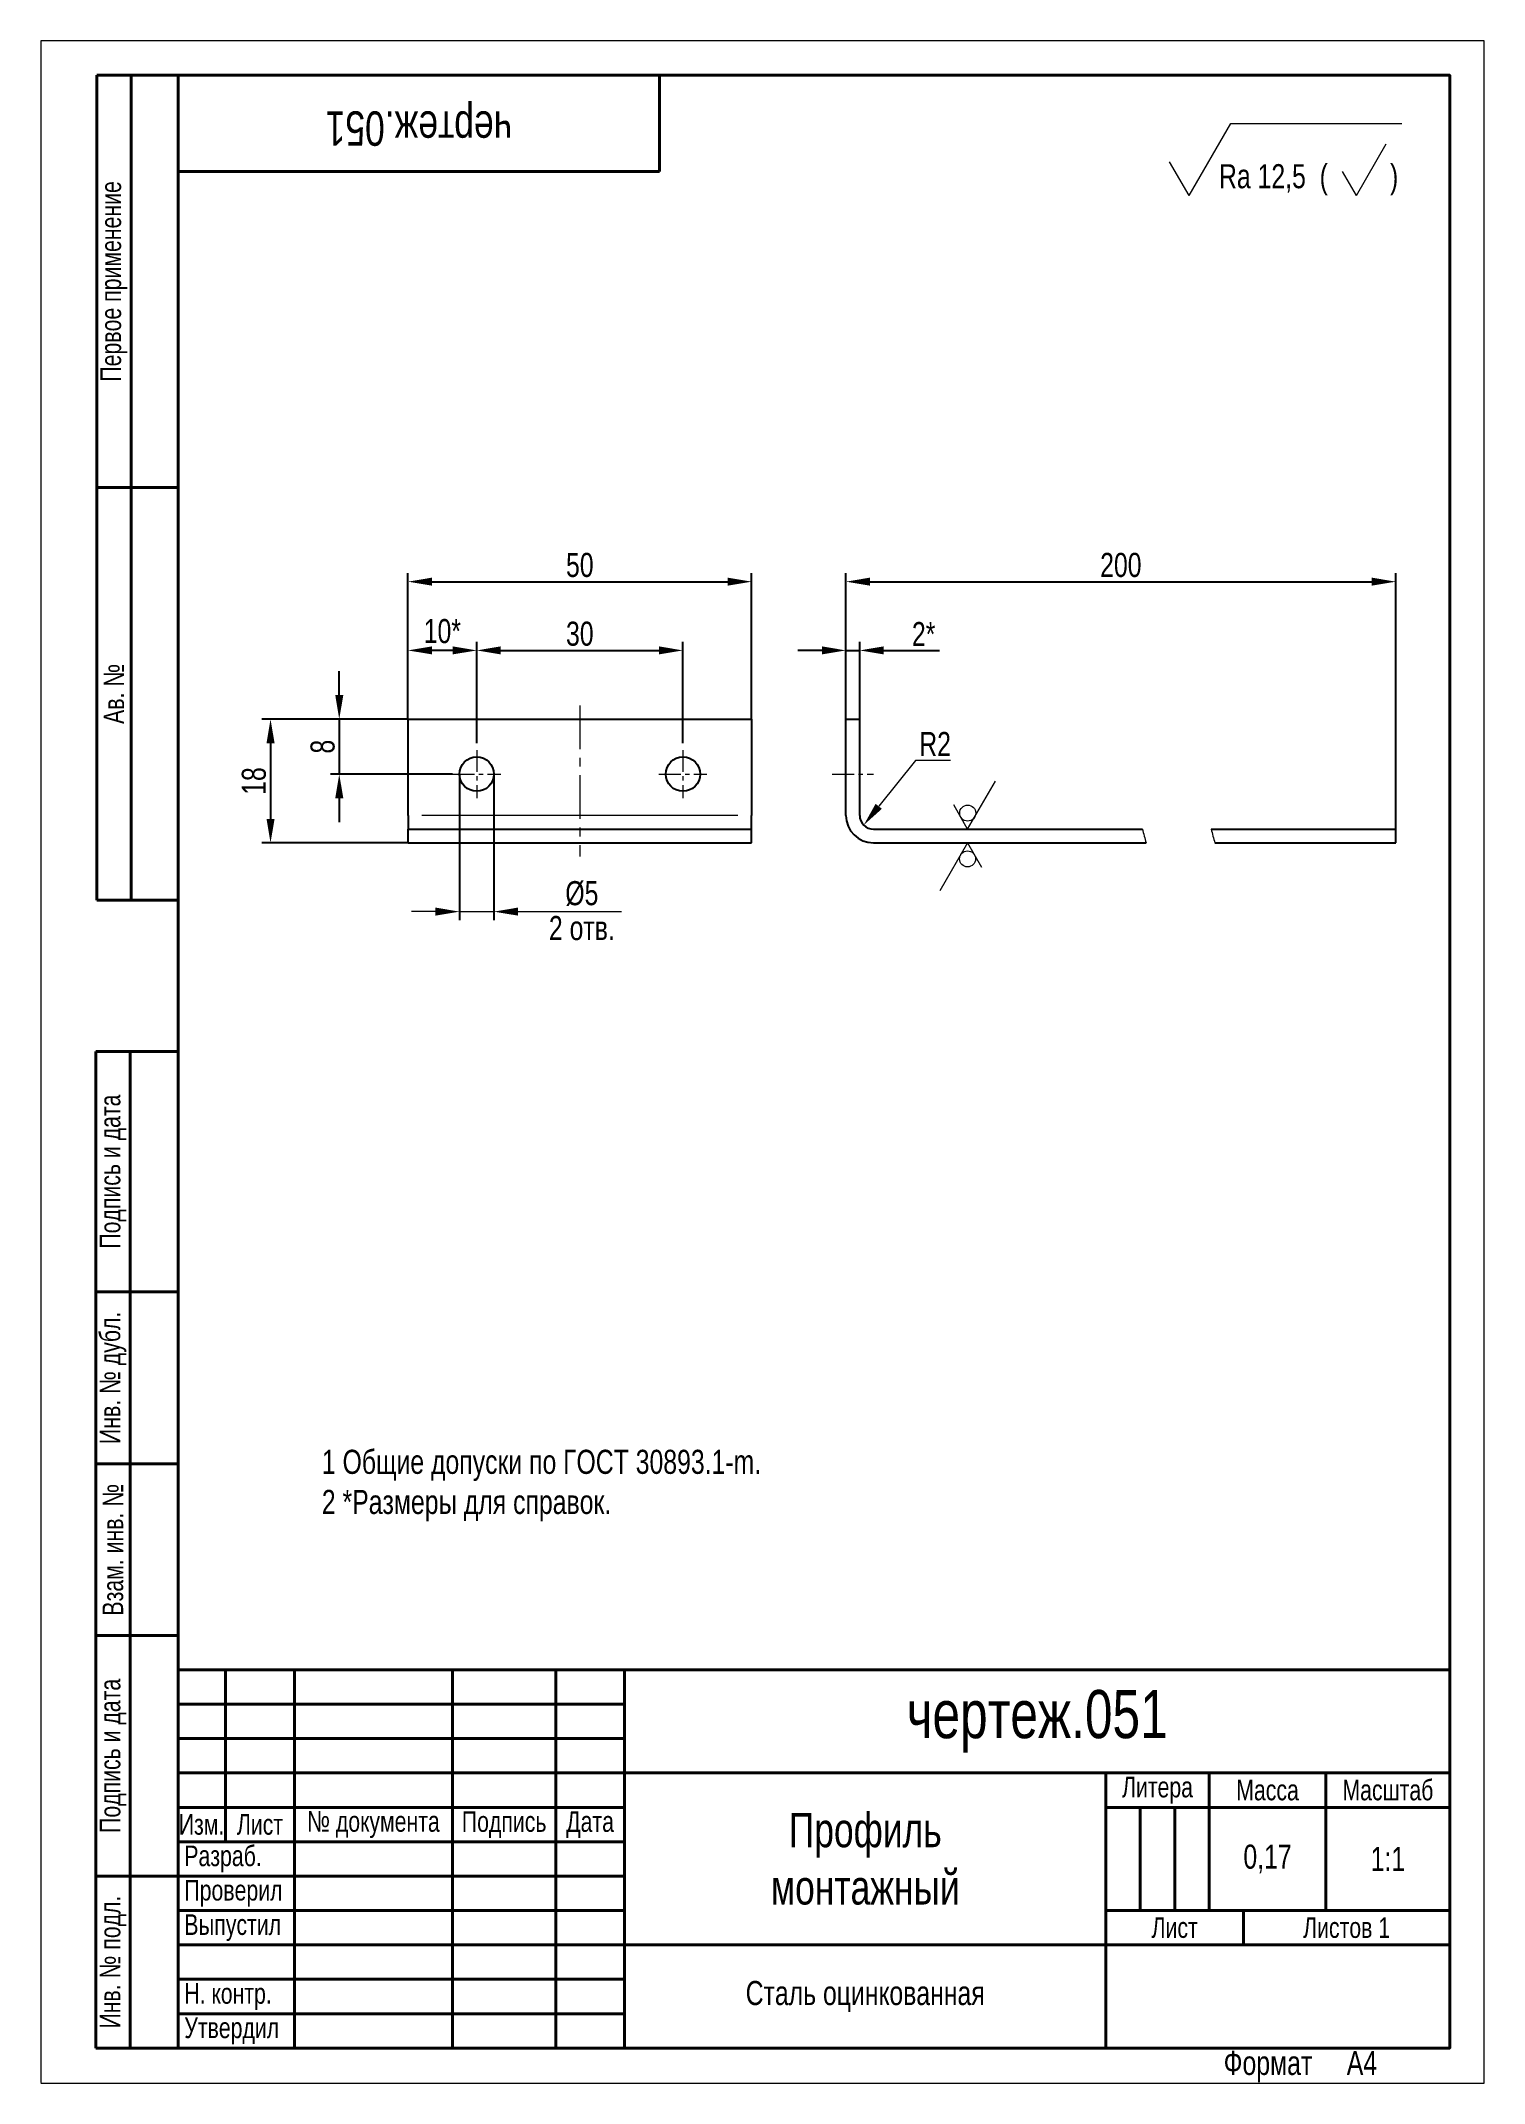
# Model space of a CAD drawing. Header units: millimetres. Extents: x -1241 to -1031, y 2165 to 2462.
import ezdxf

# ---------------------------------------------------------------- set-up
doc = ezdxf.new("R2010")
doc.units = ezdxf.units.MM
doc.linetypes.add('LT_03', pattern=[20.32, 12.7, -2.54, 2.54, -2.54])
doc.layers.get('Defpoints').update_dxf_attribs({"color": 11})
doc.layers.add('Layer_01', color=140, linetype='Continuous')
for name, color, linetype, lineweight in [('Layer_02', 3, 'Continuous', 0), ('Layer_03', 3, 'LT_03', 0), ('Layer_04', 7, 'Continuous', 25), ('Layer_05', 9, 'Continuous', 0), ('Layer_06', 7, 'Continuous', 40)]:
    doc.layers.add(name, color=color, linetype=linetype, lineweight=lineweight)
doc.styles.add('Style_01', font='ARIALNI_0.TTF', dxfattribs={"width": 0.9, "height": 3.5})
doc.dimstyles.new('DimStyle_02', dxfattribs={"dimtxt": 3.5, "dimasz": 2.5, "dimexe": 1.25, "dimexo": 0, "dimtad": 1, "dimlfac": 2, "dimtxsty": 'Style_01', "dimcen": 2.5, "dimazin": 3, "dimtfac": 1, "dimtmove": 0, "dimatfit": 3})
doc.dimstyles.new('DimStyle_03', dxfattribs={"dimtxt": 3.5, "dimasz": 3.5, "dimexe": 1.25, "dimexo": 0, "dimtad": 1, "dimtxsty": 'Style_01', "dimcen": 2.5, "dimazin": 3, "dimtfac": 1, "dimtmove": 0, "dimatfit": 3})

# ---------------------------------------------------------------- blocks, each defined once
blk = doc.blocks.new('*D68')
at = {"layer": 'Defpoints', "color": 0, "lineweight": 50, "transparency": 16777216}
for p in [(-1137.33, 2383.03), (-1187.33, 2363.03), (-1137.33, 2363.03)]:
    blk.add_point(p, dxfattribs=at)
at = {"layer": 'Layer_02', "color": 0, "lineweight": -2, "transparency": 16777216}
for p, q in [((-1187.33, 2363.03), (-1187.33, 2384.28)), ((-1183.83, 2383.03), (-1140.83, 2383.03)), ((-1137.33, 2363.03), (-1137.33, 2384.28))]:
    blk.add_line(p, q, dxfattribs=at)
at = {"layer": 'Layer_02', "color": 0, "lineweight": 50, "transparency": 16777216}
for points in [[(-1183.83, 2383.62), (-1183.83, 2382.45), (-1187.33, 2383.03)], [(-1140.83, 2383.62), (-1140.83, 2382.45), (-1137.33, 2383.03)]]:
    blk.add_solid(points, dxfattribs=at)
at = {"layer": 'Layer_02', "color": 0, "transparency": 16777216, "insert": (-1162.33, 2385.44), "char_height": 3.5, "attachment_point": 5, "style": 'Style_01'}
blk.add_mtext('50', dxfattribs=at)
blk = doc.blocks.new('*D69')
at = {"layer": 'Defpoints', "color": 0, "lineweight": 50, "transparency": 16777216}
for p in [(-1147.33, 2373.03), (-1177.33, 2358.53), (-1147.33, 2358.53)]:
    blk.add_point(p, dxfattribs=at)
at = {"layer": 'Layer_02', "color": 0, "lineweight": -2, "transparency": 16777216}
for p, q in [((-1177.33, 2359.53), (-1177.33, 2374.28)), ((-1147.33, 2359.53), (-1147.33, 2374.28)), ((-1173.83, 2373.03), (-1150.83, 2373.03))]:
    blk.add_line(p, q, dxfattribs=at)
at = {"layer": 'Layer_02', "color": 0, "lineweight": 50, "transparency": 16777216}
for points in [[(-1173.83, 2373.62), (-1173.83, 2372.45), (-1177.33, 2373.03)], [(-1150.83, 2373.62), (-1150.83, 2372.45), (-1147.33, 2373.03)]]:
    blk.add_solid(points, dxfattribs=at)
at = {"layer": 'Layer_02', "color": 0, "transparency": 16777216, "insert": (-1162.33, 2375.44), "char_height": 3.5, "attachment_point": 5, "style": 'Style_01'}
blk.add_mtext('30', dxfattribs=at)
blk = doc.blocks.new('*D70')
at = {"layer": 'Defpoints', "color": 0, "lineweight": 50, "transparency": 16777216}
for p in [(-1187.33, 2373.03), (-1187.33, 2363.03), (-1177.33, 2358.53)]:
    blk.add_point(p, dxfattribs=at)
at = {"layer": 'Layer_02', "color": 0, "lineweight": -2, "transparency": 16777216}
for p, q in [((-1187.33, 2364.03), (-1187.33, 2374.28)), ((-1177.33, 2359.53), (-1177.33, 2374.28)), ((-1180.83, 2373.03), (-1183.83, 2373.03))]:
    blk.add_line(p, q, dxfattribs=at)
at = {"layer": 'Layer_02', "color": 0, "lineweight": 50, "transparency": 16777216}
for points in [[(-1183.83, 2373.62), (-1183.83, 2372.45), (-1187.33, 2373.03)], [(-1180.83, 2373.62), (-1180.83, 2372.45), (-1177.33, 2373.03)]]:
    blk.add_solid(points, dxfattribs=at)
at = {"layer": 'Layer_02', "color": 0, "transparency": 16777216, "insert": (-1182.33, 2375.82), "char_height": 3.5, "attachment_point": 5, "style": 'Style_01'}
blk.add_mtext('10*', dxfattribs=at)
blk = doc.blocks.new('*D71')
at = {"layer": 'Defpoints', "color": 0, "lineweight": 50, "transparency": 16777216}
for p in [(-1187.33, 2363.03), (-1207.33, 2345.03), (-1187.33, 2345.03)]:
    blk.add_point(p, dxfattribs=at)
at = {"layer": 'Layer_02', "color": 0, "lineweight": -2, "transparency": 16777216}
for p, q in [((-1187.33, 2363.03), (-1208.58, 2363.03)), ((-1207.33, 2359.53), (-1207.33, 2348.53)), ((-1187.33, 2345.03), (-1208.58, 2345.03))]:
    blk.add_line(p, q, dxfattribs=at)
at = {"layer": 'Layer_02', "color": 0, "lineweight": 50, "transparency": 16777216}
for points in [[(-1207.91, 2359.53), (-1206.74, 2359.53), (-1207.33, 2363.03)], [(-1207.91, 2348.53), (-1206.74, 2348.53), (-1207.33, 2345.03)]]:
    blk.add_solid(points, dxfattribs=at)
at = {"layer": 'Layer_02', "color": 0, "transparency": 16777216, "insert": (-1209.74, 2354.03), "char_height": 3.5, "attachment_point": 5, "rotation": 90, "style": 'Style_01'}
blk.add_mtext('18', dxfattribs=at)
blk = doc.blocks.new('*D72')
at = {"layer": 'Defpoints', "color": 0, "lineweight": 50, "transparency": 16777216}
for p in [(-1043.61, 2383.03), (-1123.61, 2363.03), (-1043.61, 2347.03)]:
    blk.add_point(p, dxfattribs=at)
at = {"layer": 'Layer_02', "color": 0, "lineweight": -2, "transparency": 16777216}
for p, q in [((-1123.61, 2363.03), (-1123.61, 2384.28)), ((-1120.11, 2383.03), (-1047.11, 2383.03)), ((-1043.61, 2347.03), (-1043.61, 2384.28))]:
    blk.add_line(p, q, dxfattribs=at)
at = {"layer": 'Layer_02', "color": 0, "lineweight": 50, "transparency": 16777216}
for points in [[(-1120.11, 2383.62), (-1120.11, 2382.45), (-1123.61, 2383.03)], [(-1047.11, 2383.62), (-1047.11, 2382.45), (-1043.61, 2383.03)]]:
    blk.add_solid(points, dxfattribs=at)
at = {"layer": 'Layer_02', "color": 0, "transparency": 16777216, "insert": (-1083.61, 2385.44), "char_height": 3.5, "attachment_point": 5, "style": 'Style_01'}
blk.add_mtext('200', dxfattribs=at)
blk = doc.blocks.new('*D73')
at = {"layer": 'Defpoints', "color": 0, "lineweight": 50, "transparency": 16777216}
for p in [(-1187.33, 2363.03), (-1197.33, 2355.03), (-1180.83, 2355.03)]:
    blk.add_point(p, dxfattribs=at)
at = {"layer": 'Layer_02', "color": 0, "lineweight": -2, "transparency": 16777216}
for p, q in [((-1197.33, 2366.53), (-1197.33, 2370.03)), ((-1187.33, 2363.03), (-1198.58, 2363.03)), ((-1197.33, 2363.03), (-1197.33, 2355.03)), ((-1180.83, 2355.03), (-1198.58, 2355.03)), ((-1197.33, 2351.53), (-1197.33, 2348.03))]:
    blk.add_line(p, q, dxfattribs=at)
at = {"layer": 'Layer_02', "color": 0, "lineweight": 50, "transparency": 16777216}
for points in [[(-1197.91, 2366.53), (-1196.74, 2366.53), (-1197.33, 2363.03)], [(-1197.91, 2351.53), (-1196.74, 2351.53), (-1197.33, 2355.03)]]:
    blk.add_solid(points, dxfattribs=at)
at = {"layer": 'Layer_02', "color": 0, "transparency": 16777216, "insert": (-1199.74, 2359.03), "char_height": 3.5, "attachment_point": 5, "rotation": 90, "style": 'Style_01'}
blk.add_mtext('8', dxfattribs=at)
blk = doc.blocks.new('*D82')
at = {"layer": 'Defpoints', "color": 0, "lineweight": 50, "transparency": 16777216}
for p in [(-1123.61, 2373.03), (-1123.61, 2363.03), (-1121.61, 2363.03)]:
    blk.add_point(p, dxfattribs=at)
at = {"layer": 'Layer_02', "color": 0, "lineweight": -2, "transparency": 16777216}
for p, q in [((-1123.61, 2363.03), (-1123.61, 2374.28)), ((-1121.61, 2363.03), (-1121.61, 2374.28)), ((-1127.11, 2373.03), (-1130.61, 2373.03)), ((-1123.61, 2373.03), (-1121.61, 2373.03)), ((-1118.11, 2373.03), (-1109.99, 2373.03))]:
    blk.add_line(p, q, dxfattribs=at)
at = {"layer": 'Layer_02', "color": 0, "lineweight": 50, "transparency": 16777216}
for points in [[(-1127.11, 2373.62), (-1127.11, 2372.45), (-1123.61, 2373.03)], [(-1118.11, 2373.62), (-1118.11, 2372.45), (-1121.61, 2373.03)]]:
    blk.add_solid(points, dxfattribs=at)
at = {"layer": 'Layer_02', "color": 0, "transparency": 16777216, "insert": (-1112.3, 2375.41), "char_height": 3.5, "attachment_point": 5, "style": 'Style_01'}
blk.add_mtext('2*', dxfattribs=at)
blk = doc.blocks.new('*D83')
at = {"layer": 'Defpoints', "color": 0, "lineweight": 50, "ltscale": 0.04, "transparency": 16777216}
for p in [(-1179.83, 2355.03), (-1174.83, 2355.03), (-1174.83, 2335.03)]:
    blk.add_point(p, dxfattribs=at)
at = {"layer": 'Layer_02', "color": 0, "lineweight": -2, "ltscale": 0.04, "transparency": 16777216}
for p, q in [((-1179.83, 2355.03), (-1179.83, 2333.78)), ((-1174.83, 2355.03), (-1174.83, 2333.78))]:
    blk.add_line(p, q, dxfattribs=at)
at = {"layer": 'Layer_02', "color": 0, "ltscale": 0.04, "transparency": 16777216}
for p, q in [((-1183.33, 2335.03), (-1186.83, 2335.03)), ((-1179.83, 2335.03), (-1174.83, 2335.03)), ((-1171.33, 2335.03), (-1156.24, 2335.03))]:
    blk.add_line(p, q, dxfattribs=at)
at = {"layer": 'Layer_02', "color": 0, "lineweight": 50, "ltscale": 0.04, "transparency": 16777216}
for points in [[(-1183.33, 2335.62), (-1183.33, 2334.45), (-1179.83, 2335.03)], [(-1171.33, 2335.62), (-1171.33, 2334.45), (-1174.83, 2335.03)]]:
    blk.add_solid(points, dxfattribs=at)
at = {"layer": 'Layer_02', "color": 0, "ltscale": 0.04, "transparency": 16777216, "char_height": 3.5, "attachment_point": 5, "style": 'Style_01'}
for s, insert in [('%%C5 ', (-1162.03, 2337.65)), ('2 отв.', (-1162.03, 2332.62))]:
    blk.add_mtext(s, dxfattribs=dict(at, insert=insert))

msp = doc.modelspace()

# ---------------------------------------------------------------- linework, layer by layer
at = {"layer": 'Layer_03', "ltscale": 0.5}
msp.add_line((-1162.327, 2365.032), (-1162.327, 2343.032), dxfattribs=at)
at = {"layer": 'Layer_03', "ltscale": 0.25}
for p, q in [((-1177.327, 2358.532), (-1177.327, 2351.532)), ((-1147.327, 2358.532), (-1147.327, 2351.532)), ((-1180.827, 2355.032), (-1173.827, 2355.032)), ((-1150.827, 2355.032), (-1143.827, 2355.032)), ((-1125.607, 2355.032), (-1119.607, 2355.032))]:
    msp.add_line(p, q, dxfattribs=at)
at = {"layer": 'Layer_04', "lineweight": 13, "ltscale": 0.303109}
msp.add_line((-1073.68, 2439.207), (-1067.618, 2449.707), dxfattribs=at)
at = {"layer": 'Layer_04', "lineweight": 13}
msp.add_line((-1067.618, 2449.707), (-1042.749, 2449.707), dxfattribs=at)
at = {"layer": 'Layer_04', "lineweight": 13, "ltscale": 0.216506}
msp.add_line((-1049.315, 2439.207), (-1044.985, 2446.707), dxfattribs=at)
at = {"layer": 'Layer_04', "lineweight": 13, "ltscale": 0.141451}
msp.add_line((-1073.68, 2439.207), (-1076.509, 2444.107), dxfattribs=at)
at = {"layer": 'Layer_04', "lineweight": 13, "ltscale": 0.101036}
msp.add_line((-1049.315, 2439.207), (-1051.336, 2442.707), dxfattribs=at)
at = {"layer": 'Layer_04'}
for p, q in [((-1187.327, 2363.032), (-1137.327, 2363.032)), ((-1187.327, 2349.032), (-1187.327, 2363.032)), ((-1137.327, 2363.032), (-1137.327, 2349.032)), ((-1123.607, 2363.032), (-1121.607, 2363.032)), ((-1123.607, 2349.032), (-1123.607, 2363.032)), ((-1121.607, 2349.032), (-1121.607, 2363.032)), ((-1187.327, 2349.032), (-1187.327, 2347.032)), ((-1137.327, 2347.032), (-1137.327, 2349.032)), ((-1187.327, 2347.032), (-1137.327, 2347.032)), ((-1187.327, 2345.032), (-1187.327, 2347.032)), ((-1187.327, 2345.032), (-1137.327, 2345.032)), ((-1137.327, 2345.032), (-1137.327, 2347.032)), ((-1119.607, 2347.032), (-1080.477, 2347.032)), ((-1119.607, 2345.032), (-1079.931, 2345.032)), ((-1070.477, 2347.032), (-1043.607, 2347.032)), ((-1069.931, 2345.032), (-1043.607, 2345.032)), ((-1043.607, 2345.032), (-1043.607, 2347.032))]:
    msp.add_line(p, q, dxfattribs=at)
for centre in [(-1177.327, 2355.032), (-1147.327, 2355.032)]:
    msp.add_circle(centre, 2.5, dxfattribs=at)
for radius in [4, 2]:
    msp.add_arc((-1119.607, 2349.032), radius, 180, 270, dxfattribs=at)
at = {"layer": 'Layer_05'}
for p, q in [((-1030.749, 2461.707), (-1240.749, 2461.707)), ((-1240.749, 2461.707), (-1240.749, 2164.707)), ((-1030.749, 2164.607), (-1030.749, 2461.707)), ((-1113.491, 2357.032), (-1118.835, 2350.352)), ((-1108.408, 2357.032), (-1113.491, 2357.032)), ((-1105.905, 2347.032), (-1101.844, 2353.996)), ((-1105.905, 2347.032), (-1107.914, 2350.551)), ((-1139.327, 2349.032), (-1185.327, 2349.032)), ((-1105.905, 2345.032), (-1109.966, 2338.069)), ((-1105.905, 2345.032), (-1103.895, 2341.514)), ((-1240.749, 2164.607), (-1030.749, 2164.607))]:
    msp.add_line(p, q, dxfattribs=at)
for centre in [(-1105.894, 2349.366), (-1105.916, 2342.699)]:
    msp.add_circle(centre, 1.166, dxfattribs=at)
for points in [[(-1080.477, 2347.032), (-1080.301, 2346.366), (-1080.118, 2345.699), (-1079.931, 2345.032)], [(-1070.477, 2347.032), (-1070.301, 2346.366), (-1070.118, 2345.699), (-1069.931, 2345.032)]]:
    msp.add_open_spline(points, degree=3, dxfattribs=at)
msp.add_solid([(-1119.291, 2350.716), (-1118.38, 2349.987), (-1121.021, 2347.618)], dxfattribs=at)
at = {"layer": 'Layer_06', "linetype": 'Continuous'}
for p, q in [((-1232.626, 2336.707), (-1232.626, 2456.707)), ((-1232.626, 2456.707), (-1220.749, 2456.707)), ((-1227.626, 2336.707), (-1227.626, 2456.707)), ((-1150.749, 2456.707), (-1150.749, 2442.707)), ((-1220.749, 2442.707), (-1150.749, 2442.707)), ((-1232.626, 2396.707), (-1220.749, 2396.707)), ((-1232.626, 2336.707), (-1220.749, 2336.707)), ((-1232.749, 2169.707), (-1232.749, 2314.707)), ((-1232.749, 2314.707), (-1220.749, 2314.707)), ((-1227.749, 2169.707), (-1227.749, 2314.707)), ((-1232.749, 2279.707), (-1220.749, 2279.707)), ((-1232.749, 2254.707), (-1220.749, 2254.707)), ((-1232.749, 2229.707), (-1220.749, 2229.707)), ((-1035.749, 2224.743), (-1220.749, 2224.743)), ((-1220.749, 2219.74), (-1155.829, 2219.74)), ((-1220.749, 2214.737), (-1155.829, 2214.737)), ((-1220.749, 2209.733), (-1155.829, 2209.733)), ((-1080.779, 2204.73), (-1080.779, 2189.72)), ((-1075.776, 2204.73), (-1075.776, 2189.72)), ((-1232.749, 2194.723), (-1220.749, 2194.723)), ((-1220.749, 2194.723), (-1155.829, 2194.723)), ((-1220.749, 2189.72), (-1155.829, 2189.72)), ((-1220.749, 2184.717), (-1155.829, 2184.717)), ((-1220.749, 2179.713), (-1155.829, 2179.713)), ((-1220.749, 2174.71), (-1155.829, 2174.71)), ((-1232.749, 2169.707), (-1220.749, 2169.707)), ((-1035.749, 2169.707), (-1220.749, 2169.707)), ((-1035.749, 2169.707), (-1220.749, 2169.707))]:
    msp.add_line(p, q, dxfattribs=at)
msp.add_lwpolyline([(-1220.749, 2456.707), (-1035.749, 2456.707), (-1035.749, 2169.707), (-1220.749, 2169.707)], close=True, dxfattribs=at)
for points in [[(-1213.868, 2224.743), (-1213.868, 2199.727)], [(-1203.861, 2224.743), (-1203.861, 2169.707)], [(-1180.846, 2224.743), (-1180.846, 2169.707)], [(-1165.836, 2224.743), (-1165.836, 2169.707)], [(-1155.829, 2224.743), (-1155.829, 2169.707)], [(-1035.749, 2209.733), (-1155.829, 2209.733)], [(-1085.782, 2209.733), (-1085.782, 2169.707)], [(-1070.772, 2209.733), (-1070.772, 2189.72)], [(-1053.761, 2209.733), (-1053.761, 2189.72)], [(-1053.761, 2209.733), (-1053.761, 2189.72)], [(-1220.749, 2204.73), (-1155.829, 2204.73)], [(-1085.782, 2204.73), (-1035.749, 2204.73)], [(-1220.749, 2199.727), (-1155.829, 2199.727)], [(-1085.782, 2189.72), (-1035.749, 2189.72)], [(-1065.769, 2189.72), (-1065.769, 2184.717)], [(-1155.829, 2184.717), (-1035.749, 2184.717)]]:
    msp.add_lwpolyline(points, dxfattribs=at)

# ---------------------------------------------------------------- texts
at = {"color": 3, "lineweight": 50, "insert": (-1110.637, 2359.415), "char_height": 3.5, "attachment_point": 5, "style": 'Style_01'}
msp.add_mtext('R2', dxfattribs=at)
at = {"layer": 'Layer_01', "linetype": 'Continuous', "style": 'Style_01', "width": 0.9}
msp.add_text('Rа 12,5  (         )', height=3.5, dxfattribs=at).set_placement((-1069.327, 2440.266))
at = {"layer": 'Layer_01', "attachment_point": 5, "style": 'Style_01'}
for s, insert, char_height, width, rotation in [('чертеж.051', (-1185.749, 2449.707), 5, 70, 180), ('\\pxsm0.65,qc;Первое применение', (-1230.126, 2426.707), 3, 60, 90), ('\\pxsm0.65,qc;Ав. №', (-1230.126, 2366.707), 3, 60, 90), ('\\pxsm0.65,qc;Подпись и дата', (-1230.249, 2297.207), 3, 35, 90), ('\\pxsm0.65,qc;Инв. № дубл.', (-1230.249, 2267.207), 3, 25, 90), ('\\pxsm0.65,qc;Взам. инв. №', (-1230.249, 2242.207), 3, 25, 90), ('\\pxsm0.65,qc;Подпись и дата', (-1230.249, 2212.215), 3, 34.98335, 90), ('\\pxsm0.65,qc;Инв. № подл.', (-1230.249, 2182.215), 3, 25.01665, 90)]:
    msp.add_mtext(s, dxfattribs=dict(at, insert=insert, char_height=char_height, width=width, rotation=rotation))
at = {"layer": 'Layer_01', "style": 'Style_01'}
for s, insert, char_height, width, attachment_point in [('\\pxl1.1429,r1.1429,sm1;1\\~Общие допуски по ГОСТ 30893.1-m.\\P\\pb0.25,ql;2 *Размеры для справок.', (-1203.861, 2256.743), 3.5, 168.112, 1), ('чертеж.051', (-1095.789, 2217.238), 7, 120.08, 5), ('\\pxsm0.65,qc;Литера', (-1078.277, 2207.232), 3, 15.01, 5), ('\\pxsm0.65,qc;Масса', (-1062.267, 2207.232), 3, 17.01133, 5), ('\\pxsm0.65,qc;Масштаб', (-1044.755, 2207.232), 3, 18.012, 5), ('\\pxsm0.65,qc;Изм.', (-1217.37, 2202.228), 3, 7.00467, 5), ('\\pxsm0.65,qc;Лист', (-1208.864, 2202.228), 3, 10.00667, 5), ('\\pxsm0.65,qc;№ документа', (-1192.353, 2202.228), 3, 23.01533, 5), ('\\pxsm0.65,qc;Подпись', (-1173.341, 2202.228), 3, 15.01, 5), ('\\pxsm0.65,qc;Дата', (-1160.832, 2202.228), 3, 10.00667, 5), ('\\pxqc;Профиль\\Pмонтажный', (-1120.806, 2197.225), 5, 70.04667, 5), ('\\pxi0.33333,sm0.65,ql;Разраб.', (-1212.367, 2197.225), 3, 17.01133, 5), ('\\pxsm0.65,qc;0,17', (-1062.267, 2197.225), 3.5, 17.01133, 5), ('\\pxsm0.65,qc;1:1', (-1044.755, 2197.225), 3.5, 18.012, 5), ('\\pxi0.33333,sm0.65,ql;Проверил', (-1212.367, 2192.222), 3, 17.01133, 5), ('\\pxi0.33333,sm0.65,ql;Выпустил', (-1212.367, 2187.218), 3, 17.01133, 5), ('\\pxsm0.65,qc;Лист  ', (-1075.776, 2187.218), 3, 20.01333, 5), ('\\pxsm0.65,qc;Листов 1', (-1050.759, 2187.218), 3, 30.02, 5), ('\\pxi0.33333,sm0.65,ql;Н. контр.', (-1212.367, 2177.212), 3, 17.01133, 5), ('\\pxqc;Сталь оцинкованная', (-1120.806, 2177.212), 3.5, 70.04667, 5), ('\\pxi0.33333,sm0.65,ql;Утвердил', (-1212.367, 2172.208), 3, 17.01133, 5), ('Формат     А4', (-1068.651, 2169.3), 3.5, 32.95146, 1)]:
    msp.add_mtext(s, dxfattribs=dict(at, insert=insert, char_height=char_height, width=width, attachment_point=attachment_point))

# ---------------------------------------------------------------- dimensions: what is measured, and where the dimension line sits
at = {"layer": 'Layer_02'}
for base, p1, p2, override, picture, middle in [((-1137.327, 2383.032), (-1187.327, 2363.032), (-1137.327, 2363.032), {"dimlfac": 1}, '*D68', (-1162.327, 2385.444)), ((-1147.327, 2373.032), (-1177.327, 2358.532), (-1147.327, 2358.532), {"dimexo": 1}, '*D69', (-1162.327, 2375.444))]:
    dim = msp.add_linear_dim(base=base, p1=p1, p2=p2, dimstyle='DimStyle_03', override=override, dxfattribs=at)
    dim.commit()
    dim.dimension.update_dxf_attribs({"geometry": picture, "text_midpoint": middle})
dim = msp.add_linear_dim(base=(-1043.607, 2383.032), p1=(-1123.607, 2363.032), p2=(-1043.607, 2347.032), text='200', dimstyle='DimStyle_03', dxfattribs=at)
dim.commit()
dim.dimension.update_dxf_attribs({"geometry": '*D72', "text_midpoint": (-1083.607, 2385.444)})
dim = msp.add_linear_dim(base=(-1187.327, 2373.032), p1=(-1177.327, 2358.532), p2=(-1187.327, 2363.032), text='<>*', dimstyle='DimStyle_03', override={"dimexo": 1, "dimgap": 1}, dxfattribs=at)
dim.commit()
dim.dimension.update_dxf_attribs({"geometry": '*D70', "text_midpoint": (-1182.327, 2375.819)})
dim = msp.add_linear_dim(base=(-1123.607, 2373.032), p1=(-1121.607, 2363.032), p2=(-1123.607, 2363.032), text='<>*', dimstyle='DimStyle_03', dxfattribs=at)
dim.commit()
dim.dimension.update_dxf_attribs({"geometry": '*D82', "text_midpoint": (-1112.296, 2373.032), "dimtype": 160})
for base, p2, picture, middle in [((-1197.327, 2355.032), (-1180.827, 2355.032), '*D73', (-1199.739, 2359.032)), ((-1207.327, 2345.032), (-1187.327, 2345.032), '*D71', (-1209.739, 2354.032))]:
    dim = msp.add_linear_dim(base=base, p1=(-1187.327, 2363.032), p2=p2, angle=90, dimstyle='DimStyle_03', dxfattribs=at)
    dim.commit()
    dim.dimension.update_dxf_attribs({"geometry": picture, "text_midpoint": middle})
at = {"layer": 'Layer_02', "ltscale": 0.04}
dim = msp.add_linear_dim(base=(-1174.827, 2335.032), p1=(-1179.827, 2355.032), p2=(-1174.827, 2355.032), text='%%C<> \\X2 отв.', dimstyle='DimStyle_02', override={"dimasz": 3.5, "dimdec": 1, "dimlfac": 1, "dimlwd": -1}, dxfattribs=at)
dim.commit()
dim.dimension.update_dxf_attribs({"geometry": '*D83', "text_midpoint": (-1162.032, 2335.032)})

doc.saveas('drawing.dxf')
